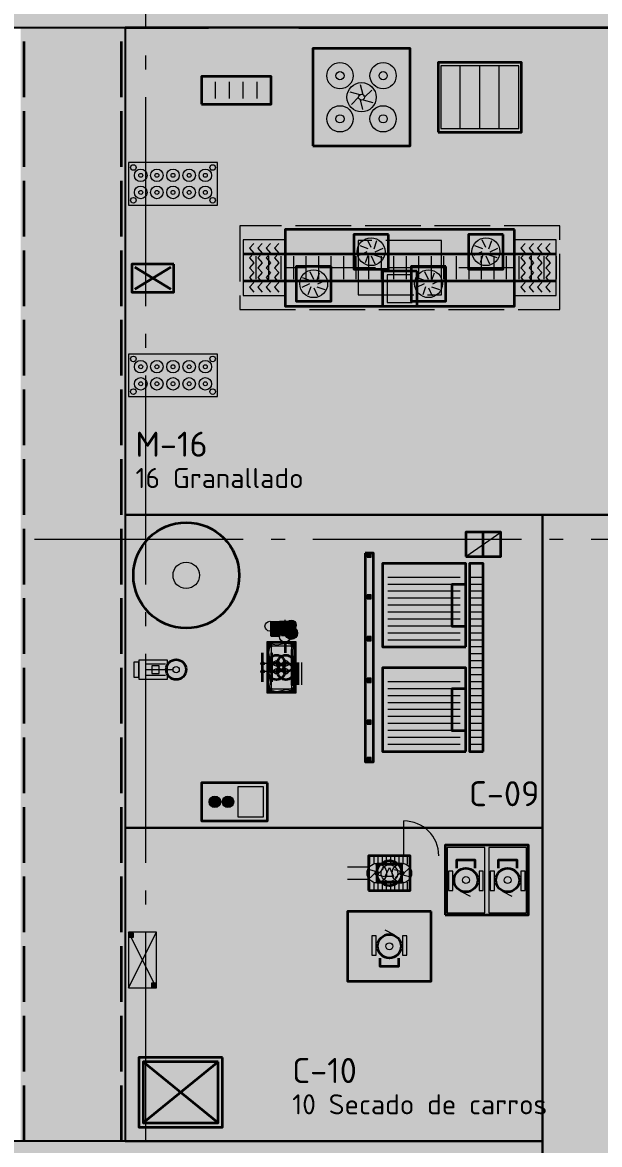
# Model space of a CAD drawing. Header units: millimetres. Extents: x 0 to 1189, y 0 to 841.
# Drawn here: x 391.1 to 432.6, y 529.2 to 609.9 of the extents above; entities that cross this region are included whole.
import ezdxf
from ezdxf.enums import TextEntityAlignment as Align

# ---------------------------------------------------------------- set-up
doc = ezdxf.new("R2010")
doc.units = ezdxf.units.MM
doc.linetypes.add('IRAM-E-TRAZOS', pattern=[5, 4, -1])
doc.linetypes.add('IRAM-F-TRAZO-PUNTO', pattern=[20, 15, -2, 1, -2])
for name, color, linetype, lineweight, true_color in [('A-DEFENSA', 2, 'CONTINUOUS', 35, 0xe6b400), ('A-DEM-AM', 2, 'CONTINUOUS', 35, 0xd7a500), ('A-DEM-RO', 1, 'CONTINUOUS', 35, 0xd21e1e), ('A-EQUIPO', 30, 'CONTINUOUS', 35, 0xe67800), ('A-PASILLO', 2, 'IRAM-E-TRAZOS', 35, 0xd7a500), ('A-SENDA', 2, 'CONTINUOUS', 25, 0xd7a500)]:
    doc.layers.add(name, color=color, linetype=linetype, lineweight=lineweight, true_color=true_color)
for name, color, linetype, lineweight in [('A-EJE', 1, 'IRAM-F-TRAZO-PUNTO', 18), ('A-EQUIPO-FINO', 8, 'CONTINUOUS', 13), ('A-EQUIPO-OCULTO', 8, 'IRAM-E-TRAZOS', 13), ('A-EQUIPO-RELLENO', 9, 'CONTINUOUS', 13), ('A-RELLENO', 9, 'CONTINUOUS', 13), ('A-SECTOR', 1, 'CONTINUOUS', 25), ('A-SECTOR-TXT', 1, 'CONTINUOUS', 25), ('A-SEGURIDAD', 1, 'IRAM-E-TRAZOS', 18)]:
    doc.layers.add(name, color=color, linetype=linetype, lineweight=lineweight)
doc.styles.add('ISO3098', font='isocpeur.ttf')

msp = doc.modelspace()

# ---------------------------------------------------------------- hatches: boundary and pattern name
at = {"layer": 'A-EQUIPO-FINO'}
h = msp.add_hatch(dxfattribs=at)
h.set_pattern_fill('ANSI31', scale=0.0944882, angle=45)
h.paths.add_polyline_path([(416, 549.4), (419, 549.4), (419, 550), (416, 550)])
h = msp.add_hatch(dxfattribs=at)
h.set_pattern_fill('ANSI31', scale=0.0944882, angle=45)
h.paths.add_polyline_path([(416, 547.5), (419, 547.5), (419, 548.1), (416, 548.1)])
at = {"layer": 'A-EQUIPO-RELLENO', "true_color": 0xe6e6dc}
h = msp.add_hatch(color=7, dxfattribs=at)
h.dxf.hatch_style = 1
h.paths.add_polyline_path([(412, 601), (419, 601), (419, 608), (412, 608)])
at = {"layer": 'A-EQUIPO-RELLENO', "true_color": 0xeedec0}
h = msp.add_hatch(color=7, dxfattribs=at)
h.dxf.hatch_style = 1
h.paths.add_polyline_path([(421.2, 602.25), (426.8, 602.25), (426.8, 606.75), (421.2, 606.75)])
h = msp.add_hatch(color=7, dxfattribs=at)
h.dxf.hatch_style = 1
h.paths.add_polyline_path([(404, 604), (409, 604), (409, 606), (404, 606)])
at = {"layer": 'A-EQUIPO-RELLENO', "true_color": 0xeeeeee}
h = msp.add_hatch(color=7, dxfattribs=at)
h.dxf.hatch_style = 1
h.paths.add_polyline_path([(398.75, 596.75), (405.15, 596.75), (405.15, 599.8), (398.75, 599.8)])
at = {"layer": 'A-EQUIPO-RELLENO', "true_color": 0xe2e7ee}
h = msp.add_hatch(color=7, dxfattribs=at)
h.dxf.hatch_style = 1
h.paths.add_polyline_path([(410, 594.25), (407, 594.25), (407, 590.25), (410, 590.25)])
at = {"layer": 'A-EQUIPO-RELLENO', "true_color": 0xeeeeee}
h = msp.add_hatch(color=7, dxfattribs=at)
h.dxf.hatch_style = 1
h.paths.add_polyline_path([(426.5, 595), (410, 595), (410, 589.5), (426.5, 589.5)])
at = {"layer": 'A-EQUIPO-RELLENO', "true_color": 0xcdd0d4}
h = msp.add_hatch(color=7, dxfattribs=at)
h.dxf.hatch_style = 1
h.paths.add_polyline_path([(417.438, 594.65), (414.938, 594.65), (414.938, 592.15), (417.438, 592.15)])
h = msp.add_hatch(color=7, dxfattribs=at)
h.dxf.hatch_style = 1
h.paths.add_polyline_path([(425.688, 594.65), (423.188, 594.65), (423.188, 592.15), (425.688, 592.15)])
at = {"layer": 'A-EQUIPO-RELLENO', "true_color": 0xe2e7ee}
h = msp.add_hatch(color=7, dxfattribs=at)
h.dxf.hatch_style = 1
h.paths.add_polyline_path([(429.5, 594.25), (426.5, 594.25), (426.5, 590.25), (429.5, 590.25)])
at = {"layer": 'A-EQUIPO-RELLENO', "true_color": 0xeeeeee}
h = msp.add_hatch(color=7, dxfattribs=at)
h.dxf.hatch_style = 1
h.paths.add_polyline_path([(429.5, 593.225), (407, 593.225), (407, 591.275), (429.5, 591.275)])
at = {"layer": 'A-EQUIPO-RELLENO', "true_color": 0xf5cdc8}
h = msp.add_hatch(color=7, dxfattribs=at)
h.dxf.hatch_style = 1
h.paths.add_polyline_path([(402, 592.5), (399, 592.5), (399, 590.5), (402, 590.5)])
at = {"layer": 'A-EQUIPO-RELLENO', "true_color": 0xcdd0d4}
h = msp.add_hatch(color=7, dxfattribs=at)
h.dxf.hatch_style = 1
h.paths.add_polyline_path([(413.312, 592.35), (410.812, 592.35), (410.812, 589.85), (413.312, 589.85)])
h = msp.add_hatch(color=7, dxfattribs=at)
h.dxf.hatch_style = 1
h.paths.add_polyline_path([(419.5, 592), (417, 592), (417, 589.5), (419.5, 589.5)])
h = msp.add_hatch(color=7, dxfattribs=at)
h.dxf.hatch_style = 1
h.paths.add_polyline_path([(421.562, 592.35), (419.062, 592.35), (419.062, 589.85), (421.562, 589.85)])
at = {"layer": 'A-EQUIPO-RELLENO', "true_color": 0xeeeeee}
h = msp.add_hatch(color=7, dxfattribs=at)
h.dxf.hatch_style = 1
h.paths.add_polyline_path([(398.75, 583), (405.15, 583), (405.15, 586.05), (398.75, 586.05)])
at = {"layer": 'A-EQUIPO-RELLENO', "true_color": 0xe1e6ec}
h = msp.add_hatch(color=7, dxfattribs=at)
h.dxf.hatch_style = 1
h.paths.add_polyline_path([(406.7, 570.15), (406.571, 571.134), (406.191, 572.05), (405.587, 572.837), (404.8, 573.441), (403.884, 573.821), (402.9, 573.95), (401.916, 573.821), (401, 573.441), (400.213, 572.837), (399.609, 572.05), (399.229, 571.134), (399.1, 570.15), (399.229, 569.166), (399.609, 568.25), (400.213, 567.463), (401, 566.859), (401.916, 566.479), (402.9, 566.35), (403.884, 566.479), (404.8, 566.859), (405.587, 567.463), (406.191, 568.25), (406.571, 569.166)])
at = {"layer": 'A-EQUIPO-RELLENO', "true_color": 0xc8e1fa}
h = msp.add_hatch(color=7, dxfattribs=at)
h.dxf.hatch_style = 1
h.paths.add_polyline_path([(423, 571.5), (425.5, 571.5), (425.5, 573.25), (423, 573.25)])
at = {"layer": 'A-EQUIPO-RELLENO', "true_color": 0xc8e1f5}
h = msp.add_hatch(color=7, dxfattribs=at)
h.dxf.hatch_style = 1
h.paths.add_polyline_path([(415.75, 571.75), (415.75, 556.75), (416.35, 556.75), (416.35, 571.75)])
at = {"layer": 'A-EQUIPO-RELLENO', "true_color": 0x969ba0}
h = msp.add_hatch(color=7, dxfattribs=at)
h.dxf.hatch_style = 1
h.paths.add_polyline_path([(415.9, 571.75), (415.9, 571.45), (416.2, 571.45), (416.2, 571.75)])
at = {"layer": 'A-EQUIPO-RELLENO', "true_color": 0xc8e1fa}
h = msp.add_hatch(color=7, dxfattribs=at)
h.dxf.hatch_style = 1
h.paths.add_polyline_path([(423, 565), (423, 571), (417, 571), (417, 565)])
h = msp.add_hatch(color=7, dxfattribs=at)
h.dxf.hatch_style = 1
h.paths.add_polyline_path([(424.25, 557.5), (424.25, 571), (423.25, 571), (423.25, 557.5)])
at = {"layer": 'A-EQUIPO-RELLENO', "true_color": 0x969ba0}
h = msp.add_hatch(color=7, dxfattribs=at)
h.dxf.hatch_style = 1
h.paths.add_polyline_path([(415.9, 568.75), (415.9, 568.45), (416.2, 568.45), (416.2, 568.75)])
at = {"layer": 'A-EQUIPO-RELLENO', "true_color": 0xcdd0d4}
h = msp.add_hatch(color=7, dxfattribs=at)
h.dxf.hatch_style = 1
h.paths.add_polyline_path([(410.4, 566.07), (410.4, 566.826), (409.6, 566.826), (409.6, 566.07)])
at = {"layer": 'A-EQUIPO-RELLENO', "true_color": 0xffffff}
h = msp.add_hatch(color=7, dxfattribs=at)
h.dxf.hatch_style = 1
h.paths.add_polyline_path([(410.45, 566.93), (410.359, 566.918), (410.275, 566.883), (410.203, 566.827), (410.147, 566.755), (410.112, 566.671), (410.1, 566.58), (410.112, 566.489), (410.147, 566.405), (410.203, 566.333), (410.275, 566.277), (410.359, 566.242), (410.45, 566.23), (410.541, 566.242), (410.625, 566.277), (410.697, 566.333), (410.753, 566.405), (410.788, 566.489), (410.8, 566.58), (410.788, 566.671), (410.753, 566.755), (410.697, 566.827), (410.625, 566.883), (410.541, 566.918)])
at = {"layer": 'A-EQUIPO-RELLENO', "true_color": 0xc8e1fa}
h = msp.add_hatch(color=7, dxfattribs=at)
h.dxf.hatch_style = 1
h.paths.add_polyline_path([(409.65, 565.82), (409.65, 566.75), (409, 566.75), (409, 565.82)])
at = {"layer": 'A-EQUIPO-RELLENO', "true_color": 0xcdd0d4}
h = msp.add_hatch(color=7, dxfattribs=at)
h.dxf.hatch_style = 1
h.paths.add_polyline_path([(410.25, 565.82), (410.25, 566.75), (409.75, 566.75), (409.75, 565.82)])
at = {"layer": 'A-EQUIPO-RELLENO', "true_color": 0xffffff}
h = msp.add_hatch(color=7, dxfattribs=at)
h.dxf.hatch_style = 1
h.paths.add_polyline_path([(410.45, 566.442), (410.334, 566.427), (410.225, 566.382), (410.132, 566.31), (410.06, 566.217), (410.015, 566.108), (410, 565.992), (410.015, 565.876), (410.06, 565.767), (410.132, 565.674), (410.225, 565.602), (410.334, 565.557), (410.45, 565.542), (410.566, 565.557), (410.675, 565.602), (410.768, 565.674), (410.84, 565.767), (410.885, 565.876), (410.9, 565.992), (410.885, 566.108), (410.84, 566.217), (410.768, 566.31), (410.675, 566.382), (410.566, 566.427)])
at = {"layer": 'A-EQUIPO-RELLENO', "true_color": 0x969ba0}
h = msp.add_hatch(color=7, dxfattribs=at)
h.dxf.hatch_style = 1
h.paths.add_polyline_path([(409.05, 565.02), (409.05, 565.37), (408.7, 565.37), (408.7, 565.02)])
h = msp.add_hatch(color=7, dxfattribs=at)
h.dxf.hatch_style = 1
h.paths.add_polyline_path([(409.05, 565.02), (409.05, 565.37), (408.7, 565.37), (408.7, 565.02)])
at = {"layer": 'A-EQUIPO-RELLENO', "true_color": 0xf5f8fc}
h = msp.add_hatch(color=7, dxfattribs=at)
h.dxf.hatch_style = 1
h.paths.add_polyline_path([(410.75, 561.75), (410.75, 565.32), (408.75, 565.32), (408.75, 561.75)])
at = {"layer": 'A-EQUIPO-RELLENO', "true_color": 0x969ba0}
h = msp.add_hatch(color=7, dxfattribs=at)
h.dxf.hatch_style = 1
h.paths.add_polyline_path([(410.8, 565.02), (410.8, 565.37), (410.45, 565.37), (410.45, 565.02)])
h = msp.add_hatch(color=7, dxfattribs=at)
h.dxf.hatch_style = 1
h.paths.add_polyline_path([(410.8, 565.02), (410.8, 565.37), (410.45, 565.37), (410.45, 565.02)])
h = msp.add_hatch(color=7, dxfattribs=at)
h.dxf.hatch_style = 1
h.paths.add_polyline_path([(415.9, 565.75), (415.9, 565.45), (416.2, 565.45), (416.2, 565.75)])
at = {"layer": 'A-EQUIPO-RELLENO', "true_color": 0xe2e7ee}
h = msp.add_hatch(color=7, dxfattribs=at)
h.dxf.hatch_style = 1
h.paths.add_polyline_path([(409.39, 564.42), (409.235, 564.4), (409.09, 564.34), (408.966, 564.244), (408.87, 564.12), (408.81, 563.975), (408.79, 563.82), (408.81, 563.665), (408.87, 563.52), (408.966, 563.396), (409.09, 563.3), (409.235, 563.24), (409.39, 563.22), (409.545, 563.24), (409.69, 563.3), (409.814, 563.396), (409.91, 563.52), (409.97, 563.665), (409.99, 563.82), (409.97, 563.975), (409.91, 564.12), (409.814, 564.244), (409.69, 564.34), (409.545, 564.4)])
h = msp.add_hatch(color=7, dxfattribs=at)
h.dxf.hatch_style = 1
h.paths.add_polyline_path([(410.05, 564.42), (409.895, 564.4), (409.75, 564.34), (409.626, 564.244), (409.53, 564.12), (409.47, 563.975), (409.45, 563.82), (409.47, 563.665), (409.53, 563.52), (409.626, 563.396), (409.75, 563.3), (409.895, 563.24), (410.05, 563.22), (410.205, 563.24), (410.35, 563.3), (410.474, 563.396), (410.57, 563.52), (410.63, 563.665), (410.65, 563.82), (410.63, 563.975), (410.57, 564.12), (410.474, 564.244), (410.35, 564.34), (410.205, 564.4)])
at = {"layer": 'A-EQUIPO-RELLENO', "true_color": 0xcdd0d4}
h = msp.add_hatch(color=7, dxfattribs=at)
h.dxf.hatch_style = 1
h.paths.add_polyline_path([(399.5, 562.7), (401.562, 562.7), (401.562, 564.05), (399.5, 564.05)])
at = {"layer": 'A-EQUIPO-RELLENO', "true_color": 0xe2e7ee}
h = msp.add_hatch(color=7, dxfattribs=at)
h.dxf.hatch_style = 1
h.paths.add_polyline_path([(409.39, 563.85), (409.235, 563.83), (409.09, 563.77), (408.966, 563.674), (408.87, 563.55), (408.81, 563.405), (408.79, 563.25), (408.81, 563.095), (408.87, 562.95), (408.966, 562.826), (409.09, 562.73), (409.235, 562.67), (409.39, 562.65), (409.545, 562.67), (409.69, 562.73), (409.814, 562.826), (409.91, 562.95), (409.97, 563.095), (409.99, 563.25), (409.97, 563.405), (409.91, 563.55), (409.814, 563.674), (409.69, 563.77), (409.545, 563.83)])
h = msp.add_hatch(color=7, dxfattribs=at)
h.dxf.hatch_style = 1
h.paths.add_polyline_path([(410.05, 563.85), (409.895, 563.83), (409.75, 563.77), (409.626, 563.674), (409.53, 563.55), (409.47, 563.405), (409.45, 563.25), (409.47, 563.095), (409.53, 562.95), (409.626, 562.826), (409.75, 562.73), (409.895, 562.67), (410.05, 562.65), (410.205, 562.67), (410.35, 562.73), (410.474, 562.826), (410.57, 562.95), (410.63, 563.095), (410.65, 563.25), (410.63, 563.405), (410.57, 563.55), (410.474, 563.674), (410.35, 563.77), (410.205, 563.83)])
at = {"layer": 'A-EQUIPO-RELLENO', "true_color": 0xc8e1fa}
h = msp.add_hatch(color=7, dxfattribs=at)
h.dxf.hatch_style = 1
h.paths.add_polyline_path([(423, 557.5), (423, 563.5), (417, 563.5), (417, 557.5)])
at = {"layer": 'A-EQUIPO-RELLENO', "true_color": 0x969ba0}
h = msp.add_hatch(color=7, dxfattribs=at)
h.dxf.hatch_style = 1
h.paths.add_polyline_path([(409.05, 561.7), (409.05, 562.05), (408.7, 562.05), (408.7, 561.7)])
h = msp.add_hatch(color=7, dxfattribs=at)
h.dxf.hatch_style = 1
h.paths.add_polyline_path([(409.05, 561.7), (409.05, 562.05), (408.7, 562.05), (408.7, 561.7)])
h = msp.add_hatch(color=7, dxfattribs=at)
h.dxf.hatch_style = 1
h.paths.add_polyline_path([(410.8, 561.7), (410.8, 562.05), (410.45, 562.05), (410.45, 561.7)])
h = msp.add_hatch(color=7, dxfattribs=at)
h.dxf.hatch_style = 1
h.paths.add_polyline_path([(410.8, 561.7), (410.8, 562.05), (410.45, 562.05), (410.45, 561.7)])
h = msp.add_hatch(color=7, dxfattribs=at)
h.dxf.hatch_style = 1
h.paths.add_polyline_path([(415.9, 562.75), (415.9, 562.45), (416.2, 562.45), (416.2, 562.75)])
h = msp.add_hatch(color=7, dxfattribs=at)
h.dxf.hatch_style = 1
h.paths.add_polyline_path([(415.9, 559.75), (415.9, 559.45), (416.2, 559.45), (416.2, 559.75)])
h = msp.add_hatch(color=7, dxfattribs=at)
h.dxf.hatch_style = 1
h.paths.add_polyline_path([(415.9, 557.05), (415.9, 556.75), (416.2, 556.75), (416.2, 557.05)])
at = {"layer": 'A-EQUIPO-RELLENO', "true_color": 0xeedec0}
h = msp.add_hatch(color=7, dxfattribs=at)
h.dxf.hatch_style = 1
h.paths.add_polyline_path([(408.75, 555.25), (404, 555.25), (404, 552.5), (408.75, 552.5)])
at = {"layer": 'A-EQUIPO-RELLENO', "true_color": 0xffffff}
h = msp.add_hatch(color=7, dxfattribs=at)
h.dxf.hatch_style = 1
h.paths.add_polyline_path([(404.537, 553.875), (404.552, 553.768), (404.593, 553.669), (404.658, 553.583), (404.744, 553.518), (404.843, 553.477), (404.95, 553.463), (405.057, 553.477), (405.156, 553.518), (405.242, 553.583), (405.307, 553.669), (405.348, 553.768), (405.363, 553.875), (405.348, 553.982), (405.307, 554.081), (405.242, 554.167), (405.156, 554.232), (405.057, 554.273), (404.95, 554.287), (404.843, 554.273), (404.744, 554.232), (404.658, 554.167), (404.593, 554.081), (404.552, 553.982)])
h = msp.add_hatch(color=7, dxfattribs=at)
h.dxf.hatch_style = 1
h.paths.add_polyline_path([(405.487, 553.875), (405.502, 553.768), (405.543, 553.669), (405.608, 553.583), (405.694, 553.518), (405.793, 553.477), (405.9, 553.463), (406.007, 553.477), (406.106, 553.518), (406.192, 553.583), (406.257, 553.669), (406.298, 553.768), (406.312, 553.875), (406.298, 553.982), (406.257, 554.081), (406.192, 554.167), (406.106, 554.232), (406.007, 554.273), (405.9, 554.287), (405.793, 554.273), (405.694, 554.232), (405.608, 554.167), (405.543, 554.081), (405.502, 553.982)])
at = {"layer": 'A-EQUIPO-RELLENO', "true_color": 0xfad7c8}
h = msp.add_hatch(color=7, dxfattribs=at)
h.dxf.hatch_style = 1
h.paths.add_polyline_path([(416, 547.5), (419, 547.5), (419, 550), (416, 550)])
at = {"layer": 'A-EQUIPO-RELLENO', "true_color": 0xfff5ee}
h = msp.add_hatch(color=7, dxfattribs=at)
h.dxf.hatch_style = 1
h.paths.add_polyline_path([(416.6, 548.1), (418.4, 548.1), (418.4, 549.4), (416.6, 549.4)])
at = {"layer": 'A-EQUIPO-RELLENO', "true_color": 0xf0786e}
h = msp.add_hatch(color=7, dxfattribs=at)
h.dxf.hatch_style = 1
h.paths.add_polyline_path([(423.85, 548.25), (423.821, 548.47), (423.736, 548.675), (423.601, 548.851), (423.425, 548.986), (423.22, 549.071), (423, 549.1), (422.78, 549.071), (422.575, 548.986), (422.399, 548.851), (422.264, 548.675), (422.179, 548.47), (422.15, 548.25), (422.179, 548.03), (422.264, 547.825), (422.399, 547.649), (422.575, 547.514), (422.78, 547.429), (423, 547.4), (423.22, 547.429), (423.425, 547.514), (423.601, 547.649), (423.736, 547.825), (423.821, 548.03)])
h = msp.add_hatch(color=7, dxfattribs=at)
h.dxf.hatch_style = 1
h.paths.add_polyline_path([(426.85, 548.25), (426.821, 548.47), (426.736, 548.675), (426.601, 548.851), (426.425, 548.986), (426.22, 549.071), (426, 549.1), (425.78, 549.071), (425.575, 548.986), (425.399, 548.851), (425.264, 548.675), (425.179, 548.47), (425.15, 548.25), (425.179, 548.03), (425.264, 547.825), (425.399, 547.649), (425.575, 547.514), (425.78, 547.429), (426, 547.4), (426.22, 547.429), (426.425, 547.514), (426.601, 547.649), (426.736, 547.825), (426.821, 548.03)])
at = {"layer": 'A-EQUIPO-RELLENO', "true_color": 0x969ba0}
h = msp.add_hatch(color=7, dxfattribs=at)
h.dxf.hatch_style = 1
h.paths.add_polyline_path([(421.75, 547.5), (422.05, 547.5), (422.05, 548.9), (421.75, 548.9)])
h = msp.add_hatch(color=7, dxfattribs=at)
h.dxf.hatch_style = 1
h.paths.add_polyline_path([(423.95, 547.5), (424.25, 547.5), (424.25, 548.9), (423.95, 548.9)])
h = msp.add_hatch(color=7, dxfattribs=at)
h.dxf.hatch_style = 1
h.paths.add_polyline_path([(424.75, 547.5), (425.05, 547.5), (425.05, 548.9), (424.75, 548.9)])
h = msp.add_hatch(color=7, dxfattribs=at)
h.dxf.hatch_style = 1
h.paths.add_polyline_path([(426.95, 547.5), (427.25, 547.5), (427.25, 548.9), (426.95, 548.9)])
at = {"layer": 'A-EQUIPO-RELLENO', "true_color": 0xeeeeee}
h = msp.add_hatch(color=7, dxfattribs=at)
h.dxf.hatch_style = 1
h.paths.add_polyline_path([(400.75, 540.5), (400.75, 544.5), (398.75, 544.5), (398.75, 540.5)])
at = {"layer": 'A-EQUIPO-RELLENO', "true_color": 0x969ba0}
h = msp.add_hatch(color=7, dxfattribs=at)
h.dxf.hatch_style = 1
h.paths.add_polyline_path([(399.1, 544.15), (399.1, 544.45), (398.8, 544.45), (398.8, 544.15)])
h = msp.add_hatch(color=7, dxfattribs=at)
h.dxf.hatch_style = 1
h.paths.add_polyline_path([(416.55, 544.25), (416.25, 544.25), (416.25, 542.85), (416.55, 542.85)])
at = {"layer": 'A-EQUIPO-RELLENO', "true_color": 0xf0786e}
h = msp.add_hatch(color=7, dxfattribs=at)
h.dxf.hatch_style = 1
h.paths.add_polyline_path([(416.65, 543.5), (416.679, 543.28), (416.764, 543.075), (416.899, 542.899), (417.075, 542.764), (417.28, 542.679), (417.5, 542.65), (417.72, 542.679), (417.925, 542.764), (418.101, 542.899), (418.236, 543.075), (418.321, 543.28), (418.35, 543.5), (418.321, 543.72), (418.236, 543.925), (418.101, 544.101), (417.925, 544.236), (417.72, 544.321), (417.5, 544.35), (417.28, 544.321), (417.075, 544.236), (416.899, 544.101), (416.764, 543.925), (416.679, 543.72)])
at = {"layer": 'A-EQUIPO-RELLENO', "true_color": 0x969ba0}
h = msp.add_hatch(color=7, dxfattribs=at)
h.dxf.hatch_style = 1
h.paths.add_polyline_path([(418.75, 544.25), (418.45, 544.25), (418.45, 542.85), (418.75, 542.85)])
h = msp.add_hatch(color=7, dxfattribs=at)
h.dxf.hatch_style = 1
h.paths.add_polyline_path([(400.7, 540.55), (400.7, 540.85), (400.4, 540.85), (400.4, 540.55)])
at = {"layer": 'A-RELLENO', "true_color": 0xfff4b4}
h = msp.add_hatch(color=7, dxfattribs=at)
h.dxf.hatch_style = 1
h.paths.add_polyline_path([(242, 609.5), (502, 609.5), (502, 619.5), (242, 619.5)])
at = {"layer": 'A-RELLENO', "true_color": 0xf6f6f6}
h = msp.add_hatch(color=7, dxfattribs=at)
h.dxf.hatch_style = 1
h.paths.add_polyline_path([(391, 529.5), (398.5, 529.5), (398.5, 609.5), (391, 609.5)])
at = {"layer": 'A-RELLENO', "true_color": 0xfde4c8}
h = msp.add_hatch(color=7, dxfattribs=at)
h.dxf.hatch_style = 1
h.paths.add_polyline_path([(398.5, 574.5), (434.5, 574.5), (434.5, 609.5), (398.5, 609.5)])
at = {"layer": 'A-RELLENO', "true_color": 0xf8d9c0}
h = msp.add_hatch(color=7, dxfattribs=at)
h.dxf.hatch_style = 1
h.paths.add_polyline_path([(398.5, 552), (428.5, 552), (428.5, 574.5), (398.5, 574.5)])
h = msp.add_hatch(color=7, dxfattribs=at)
h.dxf.hatch_style = 1
h.paths.add_polyline_path([(428.5, 484.5), (434.5, 484.5), (434.5, 574.5), (428.5, 574.5)])
h = msp.add_hatch(color=7, dxfattribs=at)
h.dxf.hatch_style = 1
h.paths.add_polyline_path([(398.5, 529.5), (428.5, 529.5), (428.5, 552), (398.5, 552)])
h = msp.add_hatch(color=7, dxfattribs=at)
h.dxf.hatch_style = 1
h.paths.add_polyline_path([(388.5, 509.5), (428.5, 509.5), (428.5, 529.5), (388.5, 529.5)])

# ---------------------------------------------------------------- linework, layer by layer
at = {"layer": 'A-DEFENSA'}
for p, q in [((398.5, 609.5), (404.5, 609.5)), ((411, 609.5), (458, 609.5))]:
    msp.add_line(p, q, dxfattribs=at)
at = {"layer": 'A-DEM-AM'}
for points in [[(421.5, 545.75), (427.5, 545.75), (427.5, 550.75), (421.5, 550.75)], [(420.5, 546), (414.5, 546), (414.5, 541), (420.5, 541)]]:
    msp.add_lwpolyline(points, close=True, dxfattribs=at)
at = {"layer": 'A-DEM-RO'}
for p, q in [((401.8, 592.3), (399.2, 590.7)), ((401.8, 590.7), (399.2, 592.3)), ((405.2, 535.2), (399.8, 530.8)), ((405.2, 530.8), (399.8, 535.2))]:
    msp.add_line(p, q, dxfattribs=at)
for points in [[(402, 592.5), (399, 592.5), (399, 590.5), (402, 590.5)], [(405.5, 535.5), (399.5, 535.5), (399.5, 530.5), (405.5, 530.5)], [(405.2, 535.2), (399.8, 535.2), (399.8, 530.8), (405.2, 530.8)]]:
    msp.add_lwpolyline(points, close=True, dxfattribs=at)
at = {"layer": 'A-EJE'}
for p, q in [((400, 369.5), (400, 622.5)), ((152, 572.75), (572, 572.75)), ((416, 549.175), (414.5, 549.175)), ((416, 548.325), (416, 549.175)), ((414.5, 548.325), (416, 548.325))]:
    msp.add_line(p, q, dxfattribs=at)
at = {"layer": 'A-EQUIPO'}
for p, q in [((429.5, 593.225), (407, 593.225)), ((429.5, 591.275), (407, 591.275)), ((424.25, 571.5), (424.25, 573.25)), ((410, 565.32), (410, 564.57)), ((408.39, 562.5), (408.39, 564.57)), ((409.05, 562.5), (409.05, 564.57)), ((410.95, 562.285), (410.95, 563.892))]:
    msp.add_line(p, q, dxfattribs=at)
for points in [[(412, 601), (419, 601), (419, 608), (412, 608)], [(421, 602), (427, 602), (427, 607), (421, 607)], [(404, 604), (409, 604), (409, 606), (404, 606)], [(426.5, 595), (410, 595), (410, 589.5), (426.5, 589.5)], [(417.438, 594.65), (414.938, 594.65), (414.938, 592.15), (417.438, 592.15)], [(425.688, 594.65), (423.188, 594.65), (423.188, 592.15), (425.688, 592.15)], [(413.312, 592.35), (410.812, 592.35), (410.812, 589.85), (413.312, 589.85)], [(419.5, 592), (417, 592), (417, 589.5), (419.5, 589.5)], [(421.562, 592.35), (419.062, 592.35), (419.062, 589.85), (421.562, 589.85)], [(423, 571.5), (425.5, 571.5), (425.5, 573.25), (423, 573.25)], [(415.75, 571.75), (415.75, 556.75), (416.35, 556.75), (416.35, 571.75)], [(423, 565), (423, 571), (417, 571), (417, 565)], [(424.25, 557.5), (424.25, 571), (423.25, 571), (423.25, 557.5)], [(423, 566.5), (423, 569.5), (422, 569.5), (422, 566.5)], [(409.65, 565.82), (409.65, 566.75), (409, 566.75), (409, 565.82)], [(410.75, 561.75), (410.75, 565.32), (408.75, 565.32), (408.75, 561.75)], [(423, 557.5), (423, 563.5), (417, 563.5), (417, 557.5)], [(423, 559), (423, 562), (422, 562), (422, 559)], [(408.75, 555.25), (404, 555.25), (404, 552.5), (408.75, 552.5)], [(416, 547.5), (419, 547.5), (419, 550), (416, 550)], [(416.6, 548.1), (418.4, 548.1), (418.4, 549.4), (416.6, 549.4)]]:
    msp.add_lwpolyline(points, close=True, dxfattribs=at)
for points in [[(422.35, 549.1), (422.35, 549.7), (423.65, 549.7), (423.65, 549.1)], [(425.35, 549.1), (425.35, 549.7), (426.65, 549.7), (426.65, 549.1)], [(418.15, 542.65), (418.15, 542.05), (416.85, 542.05), (416.85, 542.65)]]:
    msp.add_lwpolyline(points, dxfattribs=at)
for centre, radius in [((402.9, 570.15), 3.8), ((409.39, 563.82), 0.6), ((410.05, 563.82), 0.6), ((402.175, 563.375), 0.72), ((409.39, 563.25), 0.6), ((410.05, 563.25), 0.6), ((417.5, 548.75), 0.9), ((423, 548.25), 0.85), ((426, 548.25), 0.85), ((417.5, 543.5), 0.85)]:
    msp.add_circle(centre, radius, dxfattribs=at)
at = {"layer": 'A-EQUIPO-FINO'}
for p, q in [((422.6, 602.25), (422.6, 606.75)), ((424, 602.25), (424, 606.75)), ((425.4, 602.25), (425.4, 606.75)), ((405, 604.4), (405, 605.6)), ((406, 604.4), (406, 605.6)), ((407, 604.4), (407, 605.6)), ((408, 604.4), (408, 605.6)), ((416.188, 593.7), (415.922, 594.26)), ((424.438, 593.7), (424.172, 594.26)), ((415.888, 593.4), (415.328, 593.134)), ((415.975, 593.612), (415.391, 593.82)), ((416.4, 593.612), (416.607, 594.196)), ((416.488, 593.4), (417.047, 593.666)), ((424.138, 593.4), (423.578, 593.134)), ((424.225, 593.612), (423.641, 593.82)), ((424.65, 593.612), (424.857, 594.196)), ((424.738, 593.4), (425.297, 593.666)), ((407, 593.075), (407, 591.425)), ((407.9, 593.075), (407.9, 591.425)), ((408.8, 593.075), (408.8, 591.425)), ((409.7, 593.075), (409.7, 591.425)), ((410.6, 593.075), (410.6, 591.425)), ((411.5, 593.075), (411.5, 591.425)), ((412.4, 593.075), (412.4, 591.425)), ((413.3, 593.075), (413.3, 591.425)), ((414.2, 593.075), (414.2, 591.425)), ((415.1, 593.075), (415.1, 591.425)), ((415.975, 593.188), (415.768, 592.604)), ((416, 593.075), (416, 591.425)), ((416.188, 593.1), (416.453, 592.54)), ((416.4, 593.188), (416.984, 592.98)), ((416.9, 593.075), (416.9, 591.425)), ((417.8, 593.075), (417.8, 591.425)), ((418.7, 593.075), (418.7, 591.425)), ((419.6, 593.075), (419.6, 591.425)), ((420.5, 593.075), (420.5, 591.425)), ((421.4, 593.075), (421.4, 591.425)), ((422.3, 593.075), (422.3, 591.425)), ((423.2, 593.075), (423.2, 591.425)), ((424.225, 593.188), (424.018, 592.604)), ((424.1, 593.075), (424.1, 591.425)), ((424.438, 593.1), (424.703, 592.54)), ((424.65, 593.188), (425.234, 592.98)), ((425, 593.075), (425, 591.425)), ((425.9, 593.075), (425.9, 591.425)), ((426.8, 593.075), (426.8, 591.425)), ((427.7, 593.075), (427.7, 591.425)), ((428.6, 593.075), (428.6, 591.425)), ((429.5, 593.075), (429.5, 591.425)), ((412.062, 591.4), (411.797, 591.96)), ((412.275, 591.312), (412.482, 591.896)), ((420.312, 591.4), (420.047, 591.96)), ((420.525, 591.312), (420.732, 591.896)), ((411.762, 591.1), (411.203, 590.834)), ((411.85, 591.312), (411.266, 591.52)), ((412.362, 591.1), (412.922, 591.366)), ((420.012, 591.1), (419.453, 590.834)), ((420.1, 591.312), (419.516, 591.52)), ((420.612, 591.1), (421.172, 591.366)), ((411.85, 590.888), (411.643, 590.304)), ((412.062, 590.8), (412.328, 590.24)), ((412.275, 590.888), (412.859, 590.68)), ((420.1, 590.888), (419.893, 590.304)), ((420.312, 590.8), (420.578, 590.24)), ((420.525, 590.888), (421.109, 590.68)), ((423, 571.5), (425.5, 573.25)), ((422.6, 570), (417.4, 570)), ((422.6, 569.5), (417.4, 569.5)), ((424.25, 570), (423.25, 570)), ((424.25, 569.5), (423.25, 569.5)), ((422.6, 569), (417.4, 569)), ((422.6, 568.5), (417.4, 568.5)), ((424.25, 569), (423.25, 569)), ((424.25, 568.5), (423.25, 568.5)), ((422.6, 568), (417.4, 568)), ((424.25, 568), (423.25, 568)), ((410, 566.826), (410, 566.962)), ((410.257, 566.773), (410.203, 566.827)), ((410.45, 566.58), (410.275, 566.825)), ((410.45, 566.853), (410.45, 566.93)), ((410.643, 566.773), (410.697, 566.827)), ((422.6, 567.5), (417.4, 567.5)), ((422.6, 567), (417.4, 567)), ((424.25, 567.5), (423.25, 567.5)), ((424.25, 567), (423.25, 567)), ((409.76, 566.236), (409.76, 566.766)), ((410, 566.236), (410, 566.766)), ((410.099, 565.992), (410, 565.992)), ((410.177, 566.58), (410.1, 566.58)), ((410.202, 566.24), (410.132, 566.31)), ((410.257, 566.387), (410.203, 566.333)), ((410.45, 565.992), (410.225, 566.307)), ((410.24, 566.236), (410.24, 566.766)), ((410.45, 566.343), (410.45, 566.442)), ((410.45, 566.307), (410.45, 566.23)), ((410.643, 566.387), (410.697, 566.333)), ((410.698, 566.24), (410.768, 566.31)), ((422.6, 566.5), (417.4, 566.5)), ((422.6, 566), (417.4, 566)), ((424.25, 566.5), (423.25, 566.5)), ((424.25, 566), (423.25, 566)), ((410.202, 565.744), (410.132, 565.674)), ((410.45, 565.641), (410.45, 565.542)), ((410.698, 565.744), (410.768, 565.674)), ((422.6, 565.5), (417.4, 565.5)), ((424.25, 565.5), (423.25, 565.5)), ((410.59, 564.45), (410.43, 564.45)), ((424.25, 565), (423.25, 565)), ((424.25, 564.5), (423.25, 564.5)), ((399.954, 563.78), (401.398, 563.78)), ((409.19, 563.82), (408.39, 563.82)), ((409.85, 563.82), (409.05, 563.82)), ((410.59, 564.15), (410.43, 564.15)), ((410.59, 563.85), (410.43, 563.85)), ((424.25, 564), (423.25, 564)), ((399.954, 563.375), (401.398, 563.375)), ((399.954, 562.97), (401.398, 562.97)), ((401.562, 563.375), (401.934, 563.375)), ((409.19, 563.25), (408.39, 563.25)), ((409.85, 563.25), (409.05, 563.25)), ((410.59, 563.55), (410.43, 563.55)), ((410.59, 563.25), (410.43, 563.25)), ((410.59, 562.95), (410.43, 562.95)), ((424.25, 563.5), (423.25, 563.5)), ((424.25, 563), (423.25, 563)), ((410.59, 562.65), (410.43, 562.65)), ((410.59, 562.35), (410.43, 562.35)), ((422.6, 562.5), (417.4, 562.5)), ((422.6, 562), (417.4, 562)), ((424.25, 562.5), (423.25, 562.5)), ((424.25, 562), (423.25, 562)), ((422.6, 561.5), (417.4, 561.5)), ((424.25, 561.5), (423.25, 561.5)), ((422.6, 561), (417.4, 561)), ((422.6, 560.5), (417.4, 560.5)), ((424.25, 561), (423.25, 561)), ((424.25, 560.5), (423.25, 560.5)), ((422.6, 560), (417.4, 560)), ((424.25, 560), (423.25, 560)), ((422.6, 559.5), (417.4, 559.5)), ((422.6, 559), (417.4, 559)), ((424.25, 559.5), (423.25, 559.5)), ((424.25, 559), (423.25, 559)), ((422.6, 558.5), (417.4, 558.5)), ((422.6, 558), (417.4, 558)), ((424.25, 558.5), (423.25, 558.5)), ((424.25, 558), (423.25, 558)), ((404.722, 554.103), (404.658, 554.167)), ((405.178, 554.103), (405.242, 554.167)), ((405.672, 554.103), (405.608, 554.167)), ((406.128, 554.103), (406.192, 554.167)), ((404.628, 553.875), (404.537, 553.875)), ((404.722, 553.647), (404.658, 553.583)), ((404.95, 553.875), (404.661, 553.669)), ((404.95, 553.553), (404.95, 553.463)), ((405.178, 553.647), (405.242, 553.583)), ((405.272, 553.875), (405.363, 553.875)), ((405.578, 553.875), (405.487, 553.875)), ((405.672, 553.647), (405.608, 553.583)), ((405.9, 553.875), (405.611, 553.669)), ((405.9, 553.553), (405.9, 553.463)), ((406.128, 553.647), (406.192, 553.583)), ((406.222, 553.875), (406.312, 553.875)), ((418.55, 550), (418.55, 552.5)), ((422.7, 547.4), (423.3, 547.1)), ((425.7, 547.4), (426.3, 547.1)), ((400.75, 540.5), (398.75, 544.5)), ((398.75, 540.5), (400.75, 544.5)), ((417.8, 544.35), (417.2, 544.65))]:
    msp.add_line(p, q, dxfattribs=at)
for points in [[(421.2, 602.25), (426.8, 602.25), (426.8, 606.75), (421.2, 606.75)], [(398.75, 596.75), (405.15, 596.75), (405.15, 599.8), (398.75, 599.8)], [(410, 594.25), (407, 594.25), (407, 590.25), (410, 590.25)], [(429.5, 594.25), (426.5, 594.25), (426.5, 590.25), (429.5, 590.25)], [(419.15, 591.75), (417.35, 591.75), (417.35, 589.75), (419.15, 589.75)], [(398.75, 583), (405.15, 583), (405.15, 586.05), (398.75, 586.05)], [(415.9, 571.75), (415.9, 571.45), (416.2, 571.45), (416.2, 571.75)], [(415.9, 568.75), (415.9, 568.45), (416.2, 568.45), (416.2, 568.75)], [(410.4, 566.07), (410.4, 566.826), (409.6, 566.826), (409.6, 566.07)], [(410.32, 565.934), (410.32, 566.07), (409.68, 566.07), (409.68, 565.934)], [(410.25, 565.82), (410.25, 566.75), (409.75, 566.75), (409.75, 565.82)], [(410.16, 566.41), (410.16, 566.599), (409.84, 566.599), (409.84, 566.41)], [(409.05, 565.02), (409.05, 565.37), (408.7, 565.37), (408.7, 565.02)], [(409.05, 565.02), (409.05, 565.37), (408.7, 565.37), (408.7, 565.02)], [(410.8, 565.02), (410.8, 565.37), (410.45, 565.37), (410.45, 565.02)], [(410.8, 565.02), (410.8, 565.37), (410.45, 565.37), (410.45, 565.02)], [(415.9, 565.75), (415.9, 565.45), (416.2, 565.45), (416.2, 565.75)], [(410.5, 562), (410.5, 565.07), (409, 565.07), (409, 562)], [(410.59, 562.25), (410.59, 564.82), (410.43, 564.82), (410.43, 562.25)], [(399.129, 562.835), (399.5, 562.835), (399.5, 563.915), (399.129, 563.915)], [(399.5, 562.7), (401.562, 562.7), (401.562, 564.05), (399.5, 564.05)], [(400.428, 563.105), (400.944, 563.105), (400.944, 563.645), (400.428, 563.645)], [(409.05, 561.7), (409.05, 562.05), (408.7, 562.05), (408.7, 561.7)], [(409.05, 561.7), (409.05, 562.05), (408.7, 562.05), (408.7, 561.7)], [(410.8, 561.7), (410.8, 562.05), (410.45, 562.05), (410.45, 561.7)], [(410.8, 561.7), (410.8, 562.05), (410.45, 562.05), (410.45, 561.7)], [(415.9, 562.75), (415.9, 562.45), (416.2, 562.45), (416.2, 562.75)], [(415.9, 559.75), (415.9, 559.45), (416.2, 559.45), (416.2, 559.75)], [(415.9, 557.05), (415.9, 556.75), (416.2, 556.75), (416.2, 557.05)], [(408.45, 554.95), (406.613, 554.95), (406.613, 552.8), (408.45, 552.8)], [(421.65, 545.9), (424.35, 545.9), (424.35, 550.6), (421.65, 550.6)], [(424.65, 545.9), (427.35, 545.9), (427.35, 550.6), (424.65, 550.6)], [(417.2, 548.5), (417.5, 549.15), (417.8, 548.5)], [(421.75, 547.5), (422.05, 547.5), (422.05, 548.9), (421.75, 548.9)], [(423.95, 547.5), (424.25, 547.5), (424.25, 548.9), (423.95, 548.9)], [(424.75, 547.5), (425.05, 547.5), (425.05, 548.9), (424.75, 548.9)], [(426.95, 547.5), (427.25, 547.5), (427.25, 548.9), (426.95, 548.9)], [(400.75, 540.5), (400.75, 544.5), (398.75, 544.5), (398.75, 540.5)], [(399.1, 544.15), (399.1, 544.45), (398.8, 544.45), (398.8, 544.15)], [(416.55, 544.25), (416.25, 544.25), (416.25, 542.85), (416.55, 542.85)], [(418.75, 544.25), (418.45, 544.25), (418.45, 542.85), (418.75, 542.85)], [(400.7, 540.55), (400.7, 540.85), (400.4, 540.85), (400.4, 540.55)]]:
    msp.add_lwpolyline(points, close=True, dxfattribs=at)
for points in [[(415.395, 604.682), (414.691, 604.877)], [(415.605, 604.682), (415.422, 605.389)], [(415.71, 604.5), (416.231, 605.012)], [(415.29, 604.5), (414.769, 603.988)], [(415.395, 604.318), (415.578, 603.611)], [(415.605, 604.318), (416.309, 604.123)], [(407.75, 594), (407.45, 593.65), (407.75, 593.3), (407.45, 592.95), (407.75, 592.6), (407.45, 592.25), (407.75, 591.9), (407.45, 591.55), (407.75, 591.2), (407.45, 590.85), (407.75, 590.5)], [(408.35, 594), (408.05, 593.65), (408.35, 593.3), (408.05, 592.95), (408.35, 592.6), (408.05, 592.25), (408.35, 591.9), (408.05, 591.55), (408.35, 591.2), (408.05, 590.85), (408.35, 590.5)], [(408.95, 594), (408.65, 593.65), (408.95, 593.3), (408.65, 592.95), (408.95, 592.6), (408.65, 592.25), (408.95, 591.9), (408.65, 591.55), (408.95, 591.2), (408.65, 590.85), (408.95, 590.5)], [(409.55, 594), (409.25, 593.65), (409.55, 593.3), (409.25, 592.95), (409.55, 592.6), (409.25, 592.25), (409.55, 591.9), (409.25, 591.55), (409.55, 591.2), (409.25, 590.85), (409.55, 590.5)], [(427.25, 594), (426.95, 593.65), (427.25, 593.3), (426.95, 592.95), (427.25, 592.6), (426.95, 592.25), (427.25, 591.9), (426.95, 591.55), (427.25, 591.2), (426.95, 590.85), (427.25, 590.5)], [(427.85, 594), (427.55, 593.65), (427.85, 593.3), (427.55, 592.95), (427.85, 592.6), (427.55, 592.25), (427.85, 591.9), (427.55, 591.55), (427.85, 591.2), (427.55, 590.85), (427.85, 590.5)], [(428.45, 594), (428.15, 593.65), (428.45, 593.3), (428.15, 592.95), (428.45, 592.6), (428.15, 592.25), (428.45, 591.9), (428.15, 591.55), (428.45, 591.2), (428.15, 590.85), (428.45, 590.5)], [(429.05, 594), (428.75, 593.65), (429.05, 593.3), (428.75, 592.95), (429.05, 592.6), (428.75, 592.25), (429.05, 591.9), (428.75, 591.55), (429.05, 591.2), (428.75, 590.85), (429.05, 590.5)], [(410.75, 565.132), (410.083, 565.257), (409.417, 565.132), (408.75, 565.257)], [(408.938, 565.32), (408.813, 564.606), (408.938, 563.892), (408.813, 563.178), (408.938, 562.464), (408.813, 561.75)], [(410.562, 561.75), (410.688, 562.464), (410.562, 563.178), (410.688, 563.892), (410.562, 564.606), (410.688, 565.32)], [(408.75, 561.938), (409.417, 561.812), (410.083, 561.938), (410.75, 561.812)], [(416.67, 548.871), (416.548, 549.343)], [(416.74, 548.75), (417.087, 549.091)], [(418.47, 548.871), (418.348, 549.343)], [(418.54, 548.75), (418.887, 549.091)], [(416.53, 548.871), (416.061, 549.001)], [(416.46, 548.75), (416.113, 548.409)], [(416.53, 548.629), (416.652, 548.157)], [(416.67, 548.629), (417.139, 548.499)], [(418.33, 548.871), (417.861, 549.001)], [(418.26, 548.75), (417.913, 548.409)], [(418.33, 548.629), (418.452, 548.157)], [(418.47, 548.629), (418.939, 548.499)]]:
    msp.add_lwpolyline(points, dxfattribs=at)
for centre, radius in [((413.95, 606.05), 0.945), ((413.95, 606.05), 0.294), ((417.05, 606.05), 0.945), ((417.05, 606.05), 0.294), ((415.5, 604.5), 1.05), ((415.5, 604.5), 0.21), ((413.95, 602.95), 0.945), ((417.05, 602.95), 0.945), ((413.95, 602.95), 0.294), ((417.05, 602.95), 0.294), ((399.1, 599.45), 0.2), ((399.63, 598.888), 0.45), ((400.79, 598.888), 0.45), ((401.95, 598.888), 0.45), ((403.11, 598.888), 0.45), ((404.27, 598.888), 0.45), ((404.8, 599.45), 0.2), ((399.63, 598.888), 0.14), ((400.79, 598.888), 0.14), ((401.95, 598.888), 0.14), ((403.11, 598.888), 0.14), ((404.27, 598.888), 0.14), ((399.63, 597.662), 0.45), ((399.63, 597.662), 0.14), ((400.79, 597.662), 0.45), ((400.79, 597.662), 0.14), ((401.95, 597.662), 0.45), ((401.95, 597.662), 0.14), ((403.11, 597.662), 0.45), ((403.11, 597.662), 0.14), ((404.27, 597.662), 0.45), ((404.27, 597.662), 0.14), ((399.1, 597.1), 0.2), ((404.8, 597.1), 0.2), ((416.188, 593.4), 1), ((424.438, 593.4), 1), ((412.062, 591.1), 1), ((420.312, 591.1), 1), ((399.1, 585.7), 0.2), ((399.63, 585.138), 0.45), ((400.79, 585.138), 0.45), ((401.95, 585.138), 0.45), ((403.11, 585.138), 0.45), ((404.27, 585.138), 0.45), ((404.8, 585.7), 0.2), ((399.63, 585.138), 0.14), ((400.79, 585.138), 0.14), ((401.95, 585.138), 0.14), ((403.11, 585.138), 0.14), ((404.27, 585.138), 0.14), ((399.63, 583.913), 0.45), ((399.63, 583.913), 0.14), ((400.79, 583.913), 0.45), ((400.79, 583.913), 0.14), ((401.95, 583.913), 0.45), ((401.95, 583.913), 0.14), ((403.11, 583.913), 0.45), ((403.11, 583.913), 0.14), ((404.27, 583.913), 0.45), ((404.27, 583.913), 0.14), ((399.1, 583.35), 0.2), ((404.8, 583.35), 0.2), ((402.9, 570.15), 0.95), ((408.91, 566.496), 0.35), ((410.45, 566.58), 0.35), ((410, 565.75), 0.4), ((410.45, 565.992), 0.45), ((402.175, 563.375), 0.225), ((408.39, 563.82), 0.125), ((409.05, 563.82), 0.125), ((409.39, 563.82), 0.2), ((410.05, 563.82), 0.2), ((408.39, 563.25), 0.125), ((409.05, 563.25), 0.125), ((409.39, 563.25), 0.2), ((410.05, 563.25), 0.2), ((404.95, 553.875), 0.412), ((405.9, 553.875), 0.412), ((416.6, 548.75), 0.7), ((417.5, 548.75), 0.6), ((418.4, 548.75), 0.7), ((416.6, 548.75), 0.14), ((418.4, 548.75), 0.14), ((423, 548.25), 0.25), ((426, 548.25), 0.25), ((417.5, 543.5), 0.25)]:
    msp.add_circle(centre, radius, dxfattribs=at)
at = {"layer": 'A-EQUIPO-OCULTO'}
for p, q in [((426.5, 592.25), (410, 592.25)), ((411.2, 562.285), (411.2, 563.892))]:
    msp.add_line(p, q, dxfattribs=at)
for points in [[(421.25, 594.2), (415.25, 594.2), (415.25, 590.3), (421.25, 590.3)], [(409.55, 566.07), (409.55, 566.5), (409.25, 566.5), (409.25, 566.07)]]:
    msp.add_lwpolyline(points, close=True, dxfattribs=at)
msp.add_arc((418.55, 550), 2.5, 0, 90, dxfattribs=at)
at = {"layer": 'A-PASILLO'}
for p, q in [((391.25, 529.5), (391.25, 609.5)), ((398.25, 529.5), (398.25, 609.5))]:
    msp.add_line(p, q, dxfattribs=at)
at = {"layer": 'A-SECTOR'}
for points in [[(398.5, 574.5), (434.5, 574.5), (434.5, 609.5), (398.5, 609.5)], [(398.5, 552), (428.5, 552), (428.5, 574.5), (398.5, 574.5)], [(428.5, 484.5), (434.5, 484.5), (434.5, 574.5), (428.5, 574.5)], [(398.5, 529.5), (428.5, 529.5), (428.5, 552), (398.5, 552)], [(388.5, 509.5), (428.5, 509.5), (428.5, 529.5), (388.5, 529.5)]]:
    msp.add_lwpolyline(points, close=True, dxfattribs=at)
at = {"layer": 'A-SEGURIDAD'}
msp.add_lwpolyline([(429.75, 595.25), (406.75, 595.25), (406.75, 589.25), (429.75, 589.25)], close=True, dxfattribs=at)
at = {"layer": 'A-SENDA'}
msp.add_lwpolyline([(242, 609.5), (502, 609.5), (502, 619.5), (242, 619.5)], close=True, dxfattribs=at)

# ---------------------------------------------------------------- texts
at = {"layer": 'A-SECTOR-TXT', "style": 'ISO3098'}
for s, height, p in [('M-16', 1.8, (399.25, 580.47)), ('16 Granallado', 1.44, (399.25, 577.86)), ('C-09', 1.8, (423.214, 555.36)), ('C-10', 1.8, (410.513, 535.47)), ('10 Secado de carros', 1.44, (410.513, 532.86))]:
    msp.add_text(s, height=height, dxfattribs=at).set_placement(p, align=Align.TOP_LEFT)

doc.saveas('drawing.dxf')
